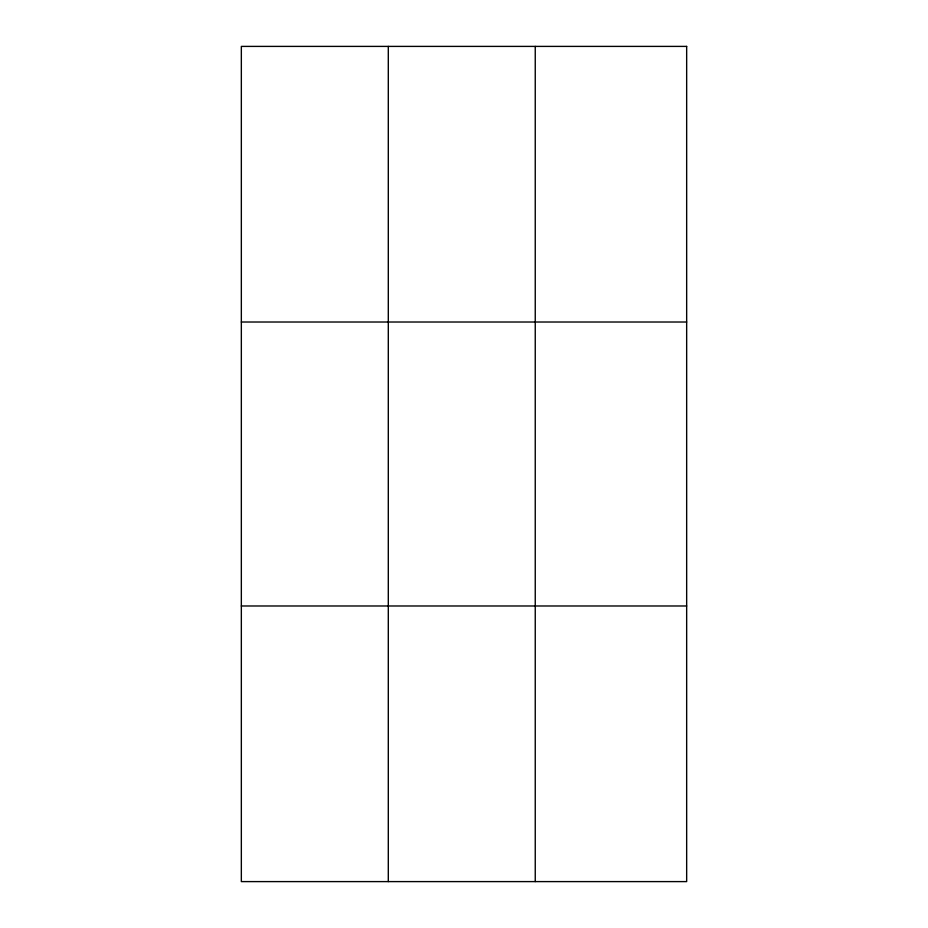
<?xml version="1.0" encoding="UTF-8"?>
<svg xmlns="http://www.w3.org/2000/svg" width="928" height="928" viewBox="0 0 928 928"><rect width="100%" height="100%" fill="white"/><g stroke="black" fill="none" stroke-linecap="round" stroke-linejoin="round"><path stroke-width="1.39" d="M388.298 881.6L388.298 46.4M535.247 881.6L535.247 46.4M241.338 322.016L686.662 322.016M241.338 605.984L686.662 605.984M686.662 46.4L686.662 881.6L241.338 881.6L241.338 46.4L686.662 46.4"/></g></svg>
